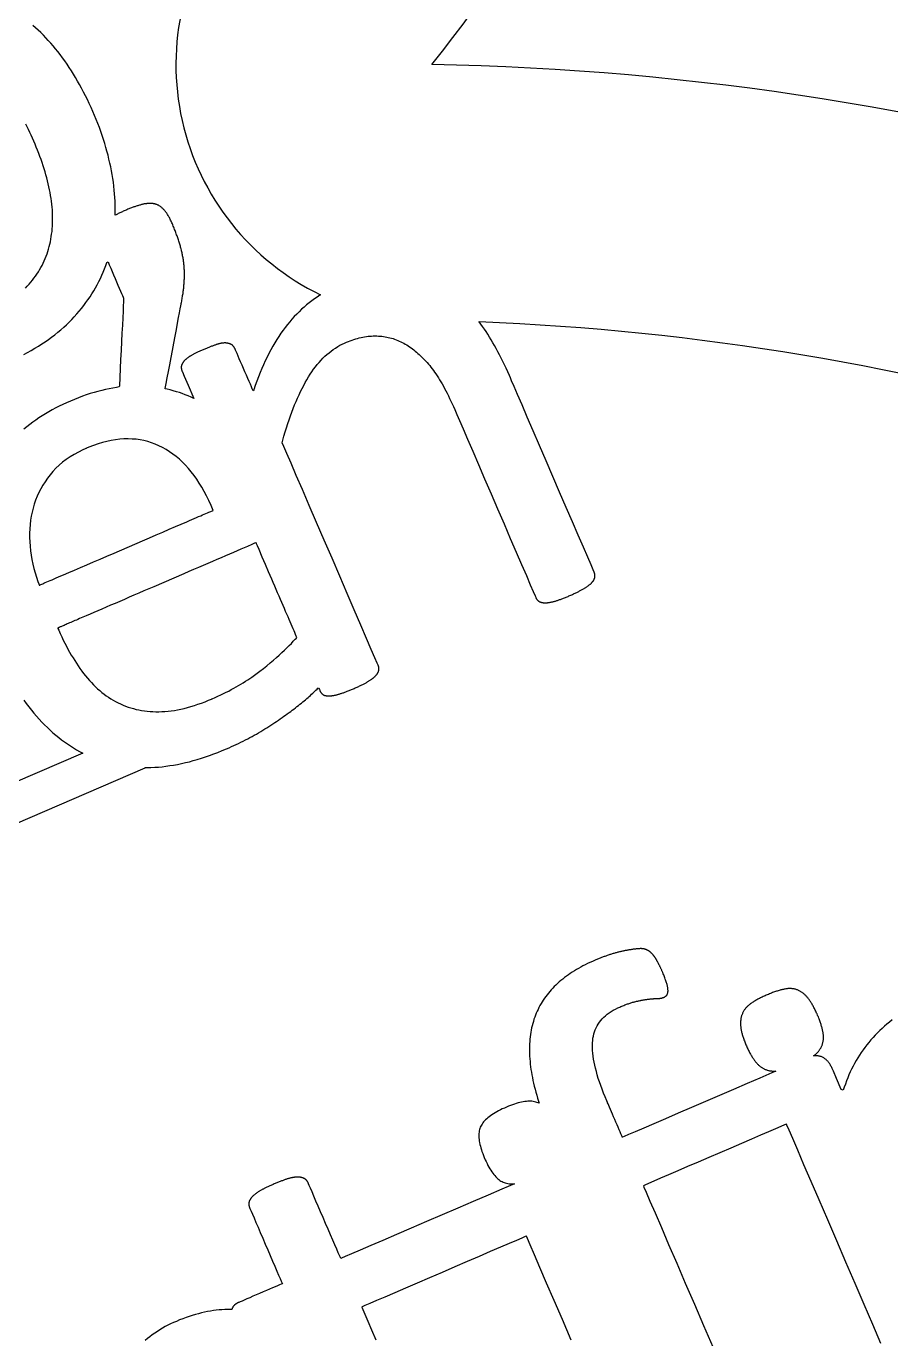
# Model space of a CAD drawing. Header units: millimetres. Extents: x 47 to 159, y 49 to 299.
# Drawn here: x 112.93 to 125.6, y 266.25 to 285.5 of the extents above; entities that cross this region are included whole.
import ezdxf

# ---------------------------------------------------------------- set-up
doc = ezdxf.new("R2010")
doc.units = ezdxf.units.MM

# ---------------------------------------------------------------- blocks, each defined once
blk = doc.blocks.new('angel 01')
for points in [[(13.747, 149.005, 0.318461), (7.102, 157.632, 0.033088), (4.731, 158.018, 0.059314), (5.669, 159.449, 0.04376), (12.089, 158.395, 0.210922), (15.95, 160.403, 0.079784), (19.048, 165.603, 0.246642), (21.181, 166.184, 0.361521), (21.153, 168.841, -0.135806), (23.249, 169.158, 0.212319), (23.99, 172.551, 0.022534), (23.546, 175.18, -0.131755), (26.025, 176.646, 0.436709), (25.283, 179.205, -0.191149), (22.657, 181.706, -0.217566), (25.517, 186.238, 0.179965), (28.928, 194.97, -0.179604), (31.879, 196.335, 0.256284), (32.592, 213.117, 0.279776), (-3.792, 236.142, 0.107865), (-0.255, 243.222, 0.285509), (-1.621, 248.699, 0.169583), (-10.791, 249.609, 0.135734), (-52.014, 225.207, 0.13103)], [(-6.712, 238.495, 0.482896), (-5.422, 232.764), (-5.434, 232.757), (-5.474, 232.731), (-5.513, 232.704), (-5.552, 232.676), (-5.59, 232.646), (-5.627, 232.615), (-5.664, 232.584), (-5.701, 232.551), (-5.737, 232.516), (-5.772, 232.481), (-5.807, 232.444), (-5.841, 232.407), (-5.874, 232.368), (-5.907, 232.328), (-5.94, 232.286), (-5.972, 232.243), (-6.003, 232.199), (-6.033, 232.154), (-6.064, 232.107), (-6.093, 232.058), (-6.122, 232.009), (-6.15, 231.957), (-6.178, 231.905), (-6.205, 231.851), (-6.232, 231.796), (-6.258, 231.739), (-6.283, 231.681), (-6.308, 231.622), (-6.333, 231.561), (-6.356, 231.498), (-6.379, 231.435), (-6.402, 231.37), (-6.41, 231.354), (-6.415, 231.366), (-6.424, 231.387), (-6.436, 231.416), (-6.451, 231.451), (-6.469, 231.491), (-6.488, 231.536), (-6.509, 231.584), (-6.53, 231.633), (-6.552, 231.683), (-6.573, 231.733), (-6.593, 231.781), (-6.613, 231.825), (-6.63, 231.866), (-6.646, 231.902), (-6.658, 231.931), (-6.668, 231.953), (-6.673, 231.965), (-6.675, 231.97), (-6.677, 231.974), (-6.679, 231.978), (-6.681, 231.983), (-6.683, 231.987), (-6.686, 231.99), (-6.688, 231.994), (-6.69, 231.998), (-6.693, 232.001), (-6.696, 232.005), (-6.698, 232.008), (-6.701, 232.011), (-6.704, 232.014), (-6.707, 232.017), (-6.709, 232.02), (-6.712, 232.023), (-6.716, 232.026), (-6.719, 232.028), (-6.722, 232.03), (-6.725, 232.033), (-6.729, 232.035), (-6.732, 232.037), (-6.736, 232.039), (-6.74, 232.041), (-6.744, 232.042), (-6.748, 232.044), (-6.752, 232.046), (-6.756, 232.047), (-6.761, 232.048), (-6.765, 232.05), (-6.77, 232.051), (-6.775, 232.052), (-6.78, 232.053), (-6.785, 232.054), (-6.79, 232.055), (-6.795, 232.056), (-6.801, 232.057), (-6.806, 232.057), (-6.812, 232.058), (-6.818, 232.058), (-6.824, 232.058), (-6.83, 232.058), (-6.836, 232.058), (-6.843, 232.057), (-6.849, 232.057), (-6.856, 232.056), (-6.863, 232.055), (-6.87, 232.054), (-6.878, 232.053), (-6.885, 232.051), (-6.893, 232.049), (-6.9, 232.048), (-6.908, 232.046), (-6.916, 232.044), (-6.925, 232.041), (-6.933, 232.039), (-6.942, 232.036), (-6.95, 232.033), (-6.959, 232.03), (-6.968, 232.027), (-6.978, 232.024), (-6.987, 232.02), (-6.997, 232.017), (-7.007, 232.013), (-7.018, 232.009), (-7.028, 232.005), (-7.039, 232.001), (-7.049, 231.997), (-7.06, 231.992), (-7.072, 231.988), (-7.083, 231.983), (-7.095, 231.978), (-7.107, 231.973), (-7.119, 231.968), (-7.131, 231.963), (-7.144, 231.957), (-7.156, 231.952), (-7.168, 231.946), (-7.18, 231.941), (-7.192, 231.936), (-7.203, 231.931), (-7.214, 231.926), (-7.225, 231.921), (-7.235, 231.916), (-7.245, 231.911), (-7.255, 231.906), (-7.264, 231.901), (-7.273, 231.897), (-7.282, 231.892), (-7.291, 231.888), (-7.299, 231.883), (-7.307, 231.879), (-7.315, 231.875), (-7.322, 231.87), (-7.33, 231.866), (-7.337, 231.862), (-7.344, 231.857), (-7.35, 231.853), (-7.357, 231.849), (-7.363, 231.844), (-7.369, 231.84), (-7.375, 231.835), (-7.381, 231.831), (-7.386, 231.826), (-7.392, 231.822), (-7.397, 231.817), (-7.402, 231.813), (-7.407, 231.808), (-7.411, 231.804), (-7.416, 231.799), (-7.42, 231.794), (-7.424, 231.79), (-7.428, 231.785), (-7.431, 231.78), (-7.435, 231.776), (-7.438, 231.771), (-7.441, 231.767), (-7.444, 231.762), (-7.446, 231.758), (-7.449, 231.754), (-7.451, 231.749), (-7.453, 231.745), (-7.455, 231.741), (-7.457, 231.737), (-7.458, 231.733), (-7.459, 231.729), (-7.46, 231.725), (-7.461, 231.721), (-7.462, 231.717), (-7.463, 231.713), (-7.463, 231.709), (-7.463, 231.705), (-7.463, 231.702), (-7.463, 231.698), (-7.463, 231.694), (-7.463, 231.69), (-7.462, 231.685), (-7.462, 231.681), (-7.461, 231.677), (-7.46, 231.673), (-7.459, 231.669), (-7.458, 231.665), (-7.457, 231.66), (-7.456, 231.656), (-7.454, 231.652), (-7.453, 231.647), (-7.451, 231.643), (-7.449, 231.639), (-7.446, 231.632), (-7.42, 231.57), (-7.363, 231.437), (-7.279, 231.243), (-7.32, 231.262), (-7.362, 231.28), (-7.405, 231.298), (-7.448, 231.314), (-7.491, 231.329), (-7.535, 231.343), (-7.58, 231.356), (-7.625, 231.368), (-7.67, 231.378), (-7.698, 231.384), (-7.697, 231.391), (-7.683, 231.464), (-7.668, 231.548), (-7.65, 231.64), (-7.632, 231.739), (-7.612, 231.843), (-7.592, 231.948), (-7.573, 232.054), (-7.553, 232.157), (-7.535, 232.255), (-7.518, 232.347), (-7.502, 232.43), (-7.489, 232.501), (-7.478, 232.559), (-7.47, 232.601), (-7.465, 232.625), (-7.463, 232.636), (-7.46, 232.653), (-7.457, 232.67), (-7.454, 232.687), (-7.451, 232.703), (-7.448, 232.72), (-7.445, 232.737), (-7.443, 232.753), (-7.44, 232.769), (-7.438, 232.785), (-7.436, 232.801), (-7.434, 232.817), (-7.432, 232.832), (-7.43, 232.848), (-7.428, 232.863), (-7.427, 232.879), (-7.425, 232.894), (-7.424, 232.909), (-7.422, 232.923), (-7.421, 232.938), (-7.42, 232.953), (-7.419, 232.967), (-7.419, 232.982), (-7.418, 232.996), (-7.418, 233.011), (-7.417, 233.025), (-7.417, 233.04), (-7.417, 233.054), (-7.417, 233.068), (-7.417, 233.083), (-7.417, 233.097), (-7.418, 233.111), (-7.418, 233.125), (-7.419, 233.139), (-7.42, 233.154), (-7.421, 233.168), (-7.422, 233.182), (-7.423, 233.196), (-7.424, 233.209), (-7.426, 233.223), (-7.427, 233.237), (-7.429, 233.251), (-7.431, 233.265), (-7.433, 233.279), (-7.435, 233.293), (-7.438, 233.307), (-7.44, 233.322), (-7.443, 233.336), (-7.446, 233.35), (-7.448, 233.364), (-7.451, 233.378), (-7.455, 233.393), (-7.458, 233.407), (-7.462, 233.421), (-7.465, 233.436), (-7.469, 233.45), (-7.473, 233.465), (-7.477, 233.479), (-7.481, 233.494), (-7.485, 233.508), (-7.49, 233.523), (-7.495, 233.538), (-7.499, 233.553), (-7.504, 233.568), (-7.509, 233.583), (-7.515, 233.598), (-7.52, 233.614), (-7.525, 233.629), (-7.531, 233.645), (-7.537, 233.66), (-7.543, 233.676), (-7.549, 233.692), (-7.555, 233.708), (-7.561, 233.724), (-7.568, 233.74), (-7.574, 233.756), (-7.581, 233.773), (-7.588, 233.789), (-7.594, 233.805), (-7.601, 233.819), (-7.607, 233.833), (-7.613, 233.846), (-7.619, 233.859), (-7.625, 233.871), (-7.632, 233.884), (-7.638, 233.896), (-7.644, 233.907), (-7.651, 233.918), (-7.657, 233.929), (-7.663, 233.94), (-7.67, 233.95), (-7.676, 233.959), (-7.683, 233.969), (-7.689, 233.978), (-7.696, 233.986), (-7.702, 233.994), (-7.709, 234.002), (-7.715, 234.01), (-7.722, 234.017), (-7.729, 234.024), (-7.735, 234.03), (-7.742, 234.037), (-7.749, 234.043), (-7.756, 234.048), (-7.763, 234.054), (-7.77, 234.059), (-7.777, 234.064), (-7.785, 234.068), (-7.792, 234.073), (-7.799, 234.077), (-7.807, 234.08), (-7.814, 234.084), (-7.822, 234.087), (-7.829, 234.09), (-7.837, 234.092), (-7.845, 234.094), (-7.853, 234.096), (-7.861, 234.098), (-7.869, 234.1), (-7.877, 234.101), (-7.885, 234.102), (-7.894, 234.103), (-7.903, 234.103), (-7.911, 234.104), (-7.92, 234.104), (-7.929, 234.104), (-7.938, 234.103), (-7.947, 234.103), (-7.956, 234.102), (-7.966, 234.101), (-7.975, 234.1), (-7.985, 234.099), (-7.995, 234.097), (-8.005, 234.096), (-8.015, 234.094), (-8.025, 234.092), (-8.035, 234.089), (-8.045, 234.087), (-8.056, 234.084), (-8.067, 234.081), (-8.078, 234.078), (-8.089, 234.075), (-8.1, 234.071), (-8.111, 234.068), (-8.123, 234.064), (-8.134, 234.06), (-8.146, 234.056), (-8.158, 234.052), (-8.17, 234.047), (-8.182, 234.043), (-8.195, 234.038), (-8.207, 234.033), (-8.22, 234.028), (-8.233, 234.023), (-8.246, 234.018), (-8.259, 234.012), (-8.273, 234.006), (-8.287, 234.001), (-8.3, 233.995), (-8.313, 233.989), (-8.326, 233.983), (-8.339, 233.977), (-8.351, 233.971), (-8.363, 233.965), (-8.375, 233.96), (-8.386, 233.954), (-8.398, 233.948), (-8.409, 233.942), (-8.42, 233.937), (-8.43, 233.931), (-8.432, 233.971), (-8.431, 234.025), (-8.432, 234.08), (-8.434, 234.135), (-8.437, 234.19), (-8.441, 234.245), (-8.446, 234.301), (-8.452, 234.357), (-8.459, 234.414), (-8.467, 234.47), (-8.477, 234.527), (-8.487, 234.583), (-8.498, 234.64), (-8.51, 234.697), (-8.523, 234.754), (-8.537, 234.811), (-8.552, 234.869), (-8.569, 234.926), (-8.586, 234.984), (-8.604, 235.042), (-8.623, 235.1), (-8.643, 235.158), (-8.664, 235.216), (-8.686, 235.275), (-8.71, 235.333), (-8.734, 235.392), (-8.759, 235.452), (-8.785, 235.511), (-8.812, 235.569), (-8.839, 235.626), (-8.867, 235.683), (-8.895, 235.738), (-8.924, 235.793), (-8.953, 235.846), (-8.983, 235.899), (-9.013, 235.951), (-9.043, 236.001), (-9.074, 236.051), (-9.106, 236.1), (-9.138, 236.148), (-9.171, 236.195), (-9.204, 236.241), (-9.237, 236.286), (-9.271, 236.33), (-9.306, 236.373), (-9.341, 236.415), (-9.376, 236.456), (-9.412, 236.496), (-9.448, 236.535), (-9.485, 236.573), (-9.522, 236.61), (-9.56, 236.646), (-9.598, 236.68), (-9.637, 236.714)], [(-12.23, 223.999), (-7.992, 225.825), (-7.994, 225.83), (-7.962, 225.83), (-7.908, 225.832), (-7.853, 225.834), (-7.799, 225.838), (-7.743, 225.843), (-7.688, 225.85), (-7.632, 225.858), (-7.575, 225.867), (-7.519, 225.877), (-7.461, 225.889), (-7.403, 225.902), (-7.345, 225.916), (-7.287, 225.932), (-7.228, 225.949), (-7.168, 225.967), (-7.108, 225.987), (-7.048, 226.008), (-6.987, 226.03), (-6.926, 226.053), (-6.864, 226.078), (-6.802, 226.104), (-6.763, 226.121), (-6.728, 226.137), (-6.693, 226.153), (-6.658, 226.169), (-6.624, 226.185), (-6.59, 226.202), (-6.556, 226.218), (-6.523, 226.235), (-6.49, 226.252), (-6.457, 226.269), (-6.425, 226.287), (-6.393, 226.305), (-6.361, 226.322), (-6.33, 226.34), (-6.299, 226.359), (-6.269, 226.377), (-6.238, 226.396), (-6.209, 226.414), (-6.179, 226.433), (-6.15, 226.452), (-6.122, 226.471), (-6.093, 226.49), (-6.066, 226.508), (-6.038, 226.527), (-6.012, 226.545), (-5.985, 226.564), (-5.959, 226.582), (-5.934, 226.6), (-5.909, 226.618), (-5.884, 226.636), (-5.86, 226.654), (-5.836, 226.671), (-5.813, 226.689), (-5.79, 226.706), (-5.768, 226.724), (-5.746, 226.741), (-5.724, 226.758), (-5.703, 226.775), (-5.683, 226.792), (-5.663, 226.809), (-5.643, 226.825), (-5.624, 226.842), (-5.605, 226.858), (-5.587, 226.874), (-5.57, 226.889), (-5.553, 226.905), (-5.536, 226.92), (-5.52, 226.935), (-5.504, 226.95), (-5.489, 226.965), (-5.474, 226.98), (-5.46, 226.994), (-5.451, 227.001), (-5.446, 226.989), (-5.439, 226.973), (-5.435, 226.964), (-5.433, 226.96), (-5.431, 226.955), (-5.429, 226.951), (-5.427, 226.947), (-5.425, 226.943), (-5.422, 226.939), (-5.42, 226.935), (-5.418, 226.932), (-5.415, 226.928), (-5.412, 226.925), (-5.41, 226.922), (-5.407, 226.919), (-5.404, 226.916), (-5.401, 226.913), (-5.398, 226.91), (-5.395, 226.907), (-5.392, 226.905), (-5.389, 226.903), (-5.385, 226.9), (-5.382, 226.898), (-5.378, 226.896), (-5.375, 226.894), (-5.371, 226.893), (-5.367, 226.891), (-5.362, 226.889), (-5.358, 226.888), (-5.353, 226.887), (-5.349, 226.886), (-5.344, 226.885), (-5.339, 226.884), (-5.333, 226.883), (-5.328, 226.882), (-5.322, 226.882), (-5.317, 226.882), (-5.311, 226.881), (-5.305, 226.881), (-5.299, 226.881), (-5.292, 226.881), (-5.286, 226.882), (-5.279, 226.882), (-5.272, 226.882), (-5.265, 226.883), (-5.258, 226.884), (-5.25, 226.885), (-5.243, 226.886), (-5.235, 226.887), (-5.227, 226.889), (-5.219, 226.89), (-5.211, 226.892), (-5.202, 226.894), (-5.194, 226.896), (-5.185, 226.898), (-5.176, 226.901), (-5.167, 226.903), (-5.157, 226.906), (-5.148, 226.908), (-5.138, 226.911), (-5.128, 226.914), (-5.118, 226.918), (-5.108, 226.921), (-5.097, 226.925), (-5.087, 226.928), (-5.076, 226.932), (-5.065, 226.936), (-5.053, 226.94), (-5.042, 226.945), (-5.03, 226.949), (-5.018, 226.954), (-5.005, 226.959), (-4.993, 226.964), (-4.98, 226.969), (-4.967, 226.975), (-4.954, 226.98), (-4.941, 226.986), (-4.927, 226.992), (-4.913, 226.998), (-4.9, 227.004), (-4.887, 227.01), (-4.874, 227.015), (-4.862, 227.021), (-4.85, 227.027), (-4.838, 227.033), (-4.826, 227.038), (-4.815, 227.044), (-4.804, 227.049), (-4.794, 227.054), (-4.783, 227.06), (-4.773, 227.065), (-4.764, 227.07), (-4.754, 227.075), (-4.745, 227.081), (-4.736, 227.086), (-4.728, 227.091), (-4.72, 227.096), (-4.712, 227.1), (-4.704, 227.105), (-4.696, 227.11), (-4.689, 227.115), (-4.682, 227.12), (-4.675, 227.125), (-4.668, 227.129), (-4.662, 227.134), (-4.656, 227.139), (-4.65, 227.143), (-4.644, 227.148), (-4.639, 227.153), (-4.634, 227.157), (-4.629, 227.162), (-4.624, 227.166), (-4.62, 227.171), (-4.616, 227.175), (-4.612, 227.18), (-4.608, 227.184), (-4.604, 227.188), (-4.601, 227.193), (-4.597, 227.197), (-4.594, 227.201), (-4.591, 227.206), (-4.588, 227.21), (-4.586, 227.214), (-4.583, 227.218), (-4.581, 227.223), (-4.579, 227.227), (-4.577, 227.231), (-4.575, 227.235), (-4.574, 227.239), (-4.572, 227.243), (-4.571, 227.247), (-4.57, 227.251), (-4.569, 227.256), (-4.568, 227.26), (-4.567, 227.264), (-4.567, 227.268), (-4.567, 227.272), (-4.567, 227.276), (-4.567, 227.28), (-4.567, 227.285), (-4.567, 227.289), (-4.568, 227.293), (-4.568, 227.297), (-4.569, 227.302), (-4.57, 227.306), (-4.571, 227.311), (-4.572, 227.315), (-4.574, 227.319), (-4.575, 227.324), (-4.577, 227.328), (-4.579, 227.333), (-4.591, 227.36), (-4.625, 227.439), (-4.678, 227.563), (-4.748, 227.725), (-4.832, 227.92), (-4.927, 228.142), (-5.031, 228.383), (-5.141, 228.638), (-5.254, 228.901), (-5.368, 229.165), (-5.48, 229.425), (-5.587, 229.674), (-5.687, 229.906), (-5.777, 230.114), (-5.854, 230.293), (-5.916, 230.436), (-5.96, 230.538), (-5.983, 230.591), (-5.976, 230.63), (-5.958, 230.693), (-5.94, 230.755), (-5.921, 230.815), (-5.902, 230.874), (-5.883, 230.931), (-5.863, 230.988), (-5.843, 231.042), (-5.823, 231.096), (-5.802, 231.148), (-5.781, 231.199), (-5.759, 231.249), (-5.737, 231.297), (-5.715, 231.344), (-5.692, 231.39), (-5.669, 231.434), (-5.646, 231.477), (-5.623, 231.519), (-5.599, 231.559), (-5.574, 231.598), (-5.549, 231.636), (-5.523, 231.672), (-5.497, 231.707), (-5.47, 231.741), (-5.443, 231.773), (-5.415, 231.804), (-5.387, 231.834), (-5.358, 231.862), (-5.328, 231.889), (-5.298, 231.914), (-5.267, 231.939), (-5.236, 231.962), (-5.204, 231.983), (-5.171, 232.004), (-5.138, 232.023), (-5.104, 232.04), (-5.07, 232.057), (-5.04, 232.07), (-5.013, 232.081), (-4.986, 232.091), (-4.959, 232.1), (-4.933, 232.109), (-4.907, 232.117), (-4.88, 232.125), (-4.854, 232.131), (-4.828, 232.137), (-4.802, 232.143), (-4.776, 232.147), (-4.751, 232.151), (-4.725, 232.155), (-4.7, 232.157), (-4.674, 232.159), (-4.649, 232.16), (-4.624, 232.161), (-4.599, 232.16), (-4.574, 232.159), (-4.549, 232.158), (-4.525, 232.155), (-4.5, 232.152), (-4.476, 232.149), (-4.452, 232.144), (-4.429, 232.14), (-4.405, 232.134), (-4.382, 232.128), (-4.359, 232.121), (-4.336, 232.113), (-4.313, 232.105), (-4.29, 232.096), (-4.268, 232.086), (-4.246, 232.076), (-4.224, 232.065), (-4.202, 232.054), (-4.181, 232.041), (-4.159, 232.028), (-4.138, 232.015), (-4.117, 232.001), (-4.096, 231.986), (-4.076, 231.971), (-4.055, 231.955), (-4.035, 231.939), (-4.015, 231.922), (-3.995, 231.905), (-3.975, 231.887), (-3.955, 231.869), (-3.936, 231.85), (-3.917, 231.83), (-3.897, 231.81), (-3.878, 231.79), (-3.86, 231.769), (-3.841, 231.747), (-3.822, 231.725), (-3.804, 231.702), (-3.786, 231.679), (-3.768, 231.655), (-3.75, 231.63), (-3.731, 231.603), (-3.713, 231.576), (-3.695, 231.548), (-3.677, 231.518), (-3.658, 231.488), (-3.64, 231.456), (-3.622, 231.424), (-3.603, 231.39), (-3.585, 231.355), (-3.567, 231.319), (-3.548, 231.283), (-3.53, 231.245), (-3.511, 231.206), (-3.493, 231.165), (-3.474, 231.124), (-3.455, 231.082), (-3.444, 231.056), (-3.423, 231.008), (-3.386, 230.92), (-3.333, 230.797), (-3.267, 230.645), (-3.191, 230.469), (-3.107, 230.273), (-3.017, 230.064), (-2.923, 229.846), (-2.827, 229.624), (-2.733, 229.404), (-2.641, 229.191), (-2.554, 228.99), (-2.475, 228.806), (-2.405, 228.645), (-2.348, 228.511), (-2.304, 228.411), (-2.277, 228.348), (-2.269, 228.328), (-2.267, 228.323), (-2.265, 228.319), (-2.262, 228.315), (-2.26, 228.311), (-2.258, 228.307), (-2.255, 228.303), (-2.253, 228.299), (-2.25, 228.296), (-2.248, 228.292), (-2.245, 228.289), (-2.242, 228.286), (-2.239, 228.283), (-2.236, 228.28), (-2.233, 228.277), (-2.229, 228.275), (-2.226, 228.272), (-2.223, 228.27), (-2.219, 228.267), (-2.216, 228.265), (-2.212, 228.263), (-2.208, 228.261), (-2.204, 228.26), (-2.2, 228.258), (-2.196, 228.257), (-2.191, 228.255), (-2.187, 228.254), (-2.182, 228.253), (-2.177, 228.251), (-2.173, 228.25), (-2.168, 228.25), (-2.162, 228.249), (-2.157, 228.248), (-2.152, 228.248), (-2.146, 228.247), (-2.14, 228.247), (-2.135, 228.247), (-2.129, 228.246), (-2.122, 228.247), (-2.116, 228.247), (-2.11, 228.247), (-2.103, 228.247), (-2.096, 228.248), (-2.089, 228.249), (-2.082, 228.25), (-2.074, 228.251), (-2.067, 228.252), (-2.059, 228.254), (-2.051, 228.255), (-2.043, 228.257), (-2.034, 228.259), (-2.026, 228.261), (-2.017, 228.263), (-2.008, 228.265), (-1.999, 228.268), (-1.99, 228.27), (-1.98, 228.273), (-1.97, 228.276), (-1.96, 228.279), (-1.95, 228.282), (-1.94, 228.286), (-1.929, 228.289), (-1.918, 228.293), (-1.907, 228.297), (-1.895, 228.301), (-1.884, 228.306), (-1.872, 228.31), (-1.859, 228.315), (-1.847, 228.32), (-1.834, 228.325), (-1.821, 228.33), (-1.808, 228.336), (-1.795, 228.341), (-1.781, 228.347), (-1.767, 228.353), (-1.754, 228.359), (-1.741, 228.365), (-1.728, 228.37), (-1.715, 228.376), (-1.703, 228.382), (-1.691, 228.387), (-1.68, 228.393), (-1.668, 228.398), (-1.657, 228.404), (-1.646, 228.409), (-1.635, 228.414), (-1.625, 228.42), (-1.615, 228.425), (-1.605, 228.43), (-1.596, 228.435), (-1.586, 228.44), (-1.577, 228.445), (-1.569, 228.451), (-1.56, 228.455), (-1.552, 228.46), (-1.544, 228.465), (-1.536, 228.47), (-1.529, 228.475), (-1.521, 228.48), (-1.514, 228.485), (-1.508, 228.49), (-1.501, 228.494), (-1.495, 228.499), (-1.489, 228.504), (-1.483, 228.508), (-1.477, 228.513), (-1.472, 228.518), (-1.467, 228.522), (-1.462, 228.527), (-1.457, 228.531), (-1.453, 228.536), (-1.449, 228.54), (-1.445, 228.544), (-1.441, 228.549), (-1.437, 228.553), (-1.434, 228.558), (-1.43, 228.562), (-1.427, 228.566), (-1.424, 228.57), (-1.422, 228.575), (-1.419, 228.579), (-1.416, 228.583), (-1.414, 228.587), (-1.412, 228.592), (-1.41, 228.596), (-1.408, 228.6), (-1.407, 228.604), (-1.405, 228.608), (-1.404, 228.612), (-1.403, 228.616), (-1.402, 228.62), (-1.402, 228.624), (-1.401, 228.629), (-1.401, 228.633), (-1.4, 228.637), (-1.4, 228.641), (-1.4, 228.645), (-1.4, 228.649), (-1.401, 228.654), (-1.401, 228.658), (-1.402, 228.662), (-1.403, 228.667), (-1.404, 228.671), (-1.405, 228.675), (-1.406, 228.68), (-1.407, 228.684), (-1.409, 228.689), (-1.411, 228.693), (-1.413, 228.697), (-1.426, 228.729), (-1.458, 228.803), (-1.507, 228.917), (-1.57, 229.063), (-1.645, 229.237), (-1.729, 229.433), (-1.821, 229.646), (-1.918, 229.87), (-2.017, 230.1), (-2.116, 230.33), (-2.213, 230.556), (-2.306, 230.771), (-2.392, 230.971), (-2.469, 231.149), (-2.534, 231.301), (-2.586, 231.421), (-2.622, 231.504), (-2.639, 231.544), (-2.655, 231.582), (-2.679, 231.635), (-2.702, 231.686), (-2.726, 231.737), (-2.75, 231.786), (-2.774, 231.835), (-2.798, 231.882), (-2.822, 231.929), (-2.846, 231.974), (-2.871, 232.018), (-2.896, 232.061), (-2.92, 232.104), (-2.945, 232.145), (-2.97, 232.185), (-2.996, 232.224), (-3.021, 232.262), (-3.047, 232.299), (-3.072, 232.335), (-3.098, 232.369), (-3.099, 232.37, -0.126894), (14.958, 226.957)]]:
    blk.add_lwpolyline(points, format="xyb")
for points in [[(-9.747, 232.863), (-9.72, 232.891), (-9.694, 232.919), (-9.669, 232.948), (-9.645, 232.977), (-9.622, 233.007), (-9.599, 233.037), (-9.578, 233.068), (-9.558, 233.099), (-9.539, 233.131), (-9.52, 233.163), (-9.503, 233.195), (-9.487, 233.228), (-9.471, 233.261), (-9.457, 233.295), (-9.443, 233.329), (-9.43, 233.363), (-9.419, 233.398), (-9.408, 233.434), (-9.398, 233.47), (-9.389, 233.506), (-9.381, 233.543), (-9.374, 233.58), (-9.368, 233.617), (-9.363, 233.655), (-9.358, 233.693), (-9.354, 233.731), (-9.352, 233.77), (-9.35, 233.809), (-9.349, 233.849), (-9.349, 233.889), (-9.349, 233.929), (-9.351, 233.969), (-9.353, 234.01), (-9.357, 234.051), (-9.361, 234.093), (-9.366, 234.135), (-9.372, 234.177), (-9.379, 234.22), (-9.387, 234.262), (-9.395, 234.305), (-9.404, 234.349), (-9.414, 234.392), (-9.424, 234.436), (-9.435, 234.48), (-9.447, 234.524), (-9.46, 234.568), (-9.473, 234.612), (-9.487, 234.657), (-9.502, 234.702), (-9.518, 234.747), (-9.534, 234.792), (-9.551, 234.838), (-9.569, 234.883), (-9.588, 234.929), (-9.607, 234.975), (-9.625, 235.018), (-9.644, 235.061), (-9.663, 235.103), (-9.683, 235.145), (-9.703, 235.186), (-9.723, 235.227), (-9.744, 235.267)], [(-9.771, 231.89), (-9.716, 231.919), (-9.662, 231.949), (-9.609, 231.98), (-9.557, 232.011), (-9.507, 232.043), (-9.458, 232.076), (-9.41, 232.109), (-9.363, 232.144), (-9.317, 232.179), (-9.273, 232.214), (-9.229, 232.251), (-9.187, 232.288), (-9.146, 232.325), (-9.107, 232.364), (-9.068, 232.403), (-9.031, 232.443), (-8.995, 232.483), (-8.959, 232.524), (-8.926, 232.565), (-8.893, 232.607), (-8.861, 232.649), (-8.831, 232.692), (-8.801, 232.735), (-8.773, 232.778), (-8.746, 232.823), (-8.72, 232.867), (-8.695, 232.912), (-8.671, 232.958), (-8.649, 233.004), (-8.627, 233.05), (-8.607, 233.097), (-8.588, 233.144), (-8.57, 233.192), (-8.553, 233.24), (-8.537, 233.247), (-8.518, 233.204), (-8.498, 233.157), (-8.477, 233.107), (-8.456, 233.056), (-8.434, 233.005), (-8.413, 232.955), (-8.392, 232.906), (-8.372, 232.86), (-8.355, 232.819), (-8.339, 232.782), (-8.326, 232.752), (-8.317, 232.728), (-8.31, 232.714), (-8.308, 232.708), (-8.309, 232.696), (-8.31, 232.659), (-8.313, 232.6), (-8.317, 232.522), (-8.322, 232.428), (-8.327, 232.321), (-8.333, 232.203), (-8.339, 232.077), (-8.345, 231.947), (-8.352, 231.814), (-8.358, 231.682), (-8.365, 231.553), (-8.371, 231.431), (-8.372, 231.412), (-8.412, 231.406), (-8.466, 231.397), (-8.52, 231.387), (-8.574, 231.375), (-8.63, 231.362), (-8.685, 231.348), (-8.741, 231.332), (-8.798, 231.314), (-8.855, 231.296), (-8.913, 231.275), (-8.971, 231.253), (-9.029, 231.23), (-9.088, 231.206), (-9.144, 231.181), (-9.199, 231.156), (-9.252, 231.13), (-9.304, 231.104), (-9.355, 231.076), (-9.405, 231.048), (-9.454, 231.019), (-9.503, 230.989), (-9.55, 230.959), (-9.596, 230.927), (-9.641, 230.895), (-9.685, 230.862), (-9.727, 230.828), (-9.769, 230.794)], [(-9.771, 226.82), (-9.735, 226.77), (-9.698, 226.721), (-9.66, 226.674), (-9.622, 226.628), (-9.584, 226.583), (-9.545, 226.539), (-9.505, 226.497), (-9.466, 226.456), (-9.425, 226.416), (-9.385, 226.378), (-9.344, 226.341), (-9.302, 226.305), (-9.26, 226.271), (-9.217, 226.238), (-9.175, 226.206), (-9.131, 226.176), (-9.087, 226.147), (-9.043, 226.119), (-8.998, 226.092), (-8.953, 226.067), (-8.908, 226.043), (-8.905, 226.042), (-11.905, 224.749)], [(2.954, 222.128), (2.917, 222.098), (2.88, 222.067), (2.844, 222.036), (2.809, 222.004), (2.774, 221.972), (2.741, 221.938), (2.708, 221.905), (2.675, 221.87), (2.644, 221.835), (2.614, 221.799), (2.585, 221.763), (2.556, 221.726), (2.529, 221.688), (2.502, 221.65), (2.476, 221.612), (2.452, 221.572), (2.428, 221.532), (2.405, 221.491), (2.383, 221.45), (2.362, 221.408), (2.341, 221.366), (2.322, 221.323), (2.304, 221.279), (2.286, 221.234), (2.27, 221.189), (2.254, 221.144), (2.24, 221.097), (2.21, 221.107), (2.14, 221.269), (2.094, 221.375), (2.076, 221.417), (2.071, 221.429), (2.065, 221.441), (2.059, 221.453), (2.053, 221.464), (2.046, 221.475), (2.04, 221.485), (2.033, 221.495), (2.026, 221.505), (2.018, 221.514), (2.011, 221.523), (2.003, 221.531), (1.995, 221.539), (1.987, 221.546), (1.978, 221.553), (1.97, 221.56), (1.961, 221.566), (1.952, 221.572), (1.943, 221.577), (1.933, 221.582), (1.923, 221.586), (1.913, 221.59), (1.903, 221.593), (1.893, 221.596), (1.883, 221.598), (1.872, 221.6), (1.861, 221.601), (1.85, 221.602), (1.838, 221.602), (1.827, 221.602), (1.815, 221.601), (1.803, 221.6), (1.811, 221.606), (1.82, 221.613), (1.828, 221.621), (1.837, 221.628), (1.845, 221.636), (1.853, 221.643), (1.86, 221.651), (1.867, 221.658), (1.874, 221.666), (1.88, 221.674), (1.887, 221.682), (1.893, 221.69), (1.898, 221.698), (1.903, 221.706), (1.908, 221.714), (1.913, 221.722), (1.917, 221.73), (1.921, 221.739), (1.925, 221.747), (1.929, 221.756), (1.932, 221.765), (1.935, 221.773), (1.937, 221.782), (1.939, 221.791), (1.942, 221.801), (1.943, 221.81), (1.945, 221.819), (1.946, 221.829), (1.947, 221.839), (1.948, 221.848), (1.948, 221.858), (1.949, 221.868), (1.949, 221.879), (1.948, 221.889), (1.948, 221.899), (1.947, 221.91), (1.946, 221.921), (1.944, 221.932), (1.943, 221.943), (1.941, 221.954), (1.939, 221.965), (1.936, 221.976), (1.934, 221.988), (1.931, 222), (1.928, 222.012), (1.925, 222.024), (1.921, 222.037), (1.917, 222.049), (1.913, 222.062), (1.909, 222.075), (1.905, 222.088), (1.9, 222.102), (1.895, 222.115), (1.89, 222.129), (1.885, 222.143), (1.879, 222.157), (1.874, 222.172), (1.868, 222.186), (1.861, 222.201), (1.855, 222.216), (1.848, 222.23), (1.842, 222.244), (1.836, 222.258), (1.829, 222.272), (1.823, 222.285), (1.816, 222.298), (1.81, 222.31), (1.803, 222.323), (1.797, 222.335), (1.79, 222.346), (1.784, 222.358), (1.777, 222.369), (1.771, 222.38), (1.764, 222.39), (1.757, 222.4), (1.751, 222.41), (1.744, 222.42), (1.737, 222.429), (1.731, 222.438), (1.724, 222.446), (1.717, 222.455), (1.711, 222.463), (1.704, 222.471), (1.696, 222.478), (1.689, 222.486), (1.682, 222.493), (1.674, 222.5), (1.667, 222.507), (1.659, 222.513), (1.651, 222.52), (1.644, 222.526), (1.636, 222.531), (1.627, 222.537), (1.619, 222.542), (1.611, 222.547), (1.603, 222.552), (1.594, 222.557), (1.585, 222.561), (1.577, 222.565), (1.568, 222.569), (1.559, 222.572), (1.55, 222.575), (1.54, 222.578), (1.531, 222.581), (1.521, 222.583), (1.512, 222.585), (1.502, 222.586), (1.492, 222.587), (1.482, 222.588), (1.472, 222.589), (1.461, 222.589), (1.451, 222.589), (1.44, 222.589), (1.429, 222.588), (1.418, 222.587), (1.407, 222.586), (1.396, 222.584), (1.385, 222.582), (1.373, 222.58), (1.361, 222.577), (1.349, 222.575), (1.337, 222.572), (1.325, 222.568), (1.312, 222.565), (1.299, 222.561), (1.286, 222.557), (1.272, 222.553), (1.259, 222.549), (1.245, 222.544), (1.231, 222.539), (1.217, 222.534), (1.202, 222.529), (1.187, 222.523), (1.172, 222.517), (1.157, 222.511), (1.141, 222.504), (1.126, 222.498), (1.11, 222.491), (1.095, 222.484), (1.08, 222.478), (1.066, 222.471), (1.052, 222.464), (1.038, 222.458), (1.024, 222.451), (1.011, 222.444), (0.998, 222.438), (0.986, 222.431), (0.973, 222.424), (0.961, 222.417), (0.95, 222.411), (0.938, 222.404), (0.927, 222.397), (0.917, 222.39), (0.906, 222.383), (0.896, 222.376), (0.886, 222.37), (0.877, 222.363), (0.868, 222.356), (0.859, 222.349), (0.85, 222.342), (0.842, 222.334), (0.834, 222.327), (0.827, 222.319), (0.819, 222.312), (0.812, 222.304), (0.806, 222.296), (0.799, 222.288), (0.793, 222.28), (0.788, 222.272), (0.782, 222.263), (0.777, 222.255), (0.772, 222.246), (0.768, 222.237), (0.764, 222.228), (0.76, 222.219), (0.756, 222.21), (0.753, 222.201), (0.75, 222.192), (0.747, 222.182), (0.745, 222.172), (0.742, 222.163), (0.74, 222.153), (0.739, 222.143), (0.737, 222.133), (0.736, 222.123), (0.735, 222.113), (0.734, 222.103), (0.733, 222.093), (0.733, 222.083), (0.733, 222.072), (0.733, 222.062), (0.734, 222.051), (0.735, 222.04), (0.736, 222.03), (0.737, 222.019), (0.738, 222.008), (0.74, 221.997), (0.742, 221.986), (0.744, 221.974), (0.746, 221.962), (0.749, 221.951), (0.752, 221.939), (0.755, 221.926), (0.759, 221.914), (0.762, 221.901), (0.766, 221.888), (0.77, 221.875), (0.775, 221.862), (0.78, 221.848), (0.784, 221.835), (0.79, 221.821), (0.795, 221.807), (0.801, 221.793), (0.807, 221.778), (0.813, 221.764), (0.819, 221.749), (0.825, 221.734), (0.832, 221.72), (0.838, 221.706), (0.845, 221.692), (0.852, 221.679), (0.858, 221.666), (0.865, 221.653), (0.871, 221.64), (0.878, 221.628), (0.885, 221.616), (0.892, 221.605), (0.898, 221.594), (0.905, 221.583), (0.912, 221.572), (0.919, 221.562), (0.926, 221.552), (0.933, 221.542), (0.94, 221.532), (0.947, 221.523), (0.954, 221.514), (0.961, 221.506), (0.968, 221.498), (0.975, 221.49), (0.983, 221.482), (0.99, 221.474), (0.998, 221.467), (1.005, 221.46), (1.013, 221.454), (1.021, 221.447), (1.029, 221.441), (1.037, 221.436), (1.045, 221.43), (1.053, 221.425), (1.062, 221.42), (1.07, 221.415), (1.079, 221.411), (1.087, 221.407), (1.096, 221.403), (1.105, 221.4), (1.113, 221.396), (1.122, 221.393), (1.131, 221.391), (1.141, 221.388), (1.15, 221.386), (1.16, 221.384), (1.169, 221.383), (1.179, 221.381), (1.189, 221.38), (1.199, 221.379), (1.21, 221.379), (1.22, 221.379), (1.231, 221.379), (1.241, 221.379), (1.252, 221.379), (1.193, 221.352), (1.018, 221.276), (0.83, 221.195), (0.631, 221.109), (0.425, 221.021), (0.219, 220.932), (0.015, 220.844), (-0.182, 220.759), (-0.367, 220.679), (-0.537, 220.606), (-0.686, 220.542), (-0.811, 220.488), (-0.908, 220.447), (-0.971, 220.419), (-0.997, 220.408), (-0.999, 220.411), (-1.003, 220.421), (-1.01, 220.438), (-1.02, 220.46), (-1.032, 220.488), (-1.045, 220.519), (-1.06, 220.554), (-1.076, 220.591), (-1.093, 220.629), (-1.11, 220.669), (-1.127, 220.708), (-1.143, 220.746), (-1.159, 220.783), (-1.173, 220.817), (-1.187, 220.848), (-1.198, 220.874), (-1.207, 220.896), (-1.214, 220.911), (-1.218, 220.92), (-1.227, 220.941), (-1.251, 221), (-1.274, 221.057), (-1.296, 221.113), (-1.316, 221.167), (-1.334, 221.22), (-1.351, 221.272), (-1.366, 221.323), (-1.38, 221.372), (-1.392, 221.42), (-1.403, 221.466), (-1.413, 221.511), (-1.42, 221.555), (-1.427, 221.598), (-1.432, 221.639), (-1.435, 221.679), (-1.437, 221.718), (-1.437, 221.755), (-1.436, 221.791), (-1.433, 221.826), (-1.429, 221.859), (-1.423, 221.892), (-1.416, 221.923), (-1.406, 221.954), (-1.395, 221.984), (-1.383, 222.013), (-1.368, 222.041), (-1.352, 222.068), (-1.335, 222.094), (-1.315, 222.119), (-1.294, 222.144), (-1.271, 222.167), (-1.247, 222.189), (-1.221, 222.211), (-1.193, 222.231), (-1.163, 222.251), (-1.132, 222.27), (-1.099, 222.288), (-1.065, 222.305), (-1.034, 222.318), (-1.019, 222.325), (-1.005, 222.331), (-0.991, 222.337), (-0.977, 222.342), (-0.963, 222.348), (-0.949, 222.353), (-0.936, 222.358), (-0.923, 222.363), (-0.91, 222.367), (-0.897, 222.372), (-0.884, 222.376), (-0.872, 222.38), (-0.86, 222.383), (-0.848, 222.387), (-0.836, 222.39), (-0.825, 222.394), (-0.814, 222.396), (-0.803, 222.399), (-0.792, 222.402), (-0.781, 222.404), (-0.771, 222.406), (-0.76, 222.409), (-0.75, 222.411), (-0.74, 222.413), (-0.73, 222.415), (-0.721, 222.417), (-0.711, 222.419), (-0.702, 222.42), (-0.692, 222.422), (-0.683, 222.424), (-0.674, 222.425), (-0.665, 222.426), (-0.656, 222.428), (-0.648, 222.429), (-0.639, 222.43), (-0.631, 222.431), (-0.623, 222.432), (-0.615, 222.433), (-0.607, 222.434), (-0.599, 222.435), (-0.592, 222.436), (-0.584, 222.437), (-0.577, 222.437), (-0.57, 222.438), (-0.563, 222.439), (-0.556, 222.439), (-0.549, 222.44), (-0.542, 222.44), (-0.536, 222.441), (-0.529, 222.441), (-0.523, 222.442), (-0.517, 222.442), (-0.51, 222.442), (-0.504, 222.443), (-0.499, 222.443), (-0.493, 222.443), (-0.487, 222.443), (-0.482, 222.443), (-0.477, 222.443), (-0.471, 222.444), (-0.466, 222.444), (-0.461, 222.444), (-0.456, 222.445), (-0.451, 222.445), (-0.446, 222.446), (-0.441, 222.447), (-0.436, 222.447), (-0.431, 222.448), (-0.427, 222.449), (-0.422, 222.45), (-0.417, 222.451), (-0.413, 222.453), (-0.408, 222.454), (-0.404, 222.456), (-0.399, 222.457), (-0.395, 222.459), (-0.39, 222.46), (-0.386, 222.462), (-0.38, 222.465), (-0.374, 222.468), (-0.369, 222.472), (-0.363, 222.476), (-0.359, 222.48), (-0.354, 222.484), (-0.35, 222.489), (-0.347, 222.494), (-0.343, 222.499), (-0.34, 222.505), (-0.338, 222.511), (-0.335, 222.517), (-0.334, 222.524), (-0.332, 222.53), (-0.331, 222.538), (-0.33, 222.545), (-0.329, 222.553), (-0.329, 222.561), (-0.33, 222.569), (-0.33, 222.578), (-0.331, 222.587), (-0.332, 222.596), (-0.334, 222.606), (-0.336, 222.616), (-0.338, 222.627), (-0.341, 222.638), (-0.344, 222.65), (-0.347, 222.662), (-0.351, 222.675), (-0.355, 222.688), (-0.359, 222.701), (-0.364, 222.715), (-0.369, 222.729), (-0.375, 222.744), (-0.38, 222.759), (-0.386, 222.774), (-0.393, 222.79), (-0.4, 222.806), (-0.407, 222.823), (-0.411, 222.832), (-0.414, 222.841), (-0.418, 222.849), (-0.422, 222.858), (-0.426, 222.866), (-0.43, 222.874), (-0.433, 222.883), (-0.437, 222.89), (-0.44, 222.898), (-0.444, 222.906), (-0.448, 222.913), (-0.451, 222.921), (-0.455, 222.928), (-0.458, 222.935), (-0.462, 222.942), (-0.465, 222.949), (-0.468, 222.955), (-0.472, 222.962), (-0.475, 222.968), (-0.478, 222.974), (-0.482, 222.98), (-0.485, 222.986), (-0.488, 222.992), (-0.491, 222.997), (-0.494, 223.003), (-0.498, 223.008), (-0.501, 223.014), (-0.504, 223.019), (-0.507, 223.024), (-0.51, 223.029), (-0.513, 223.034), (-0.516, 223.038), (-0.519, 223.043), (-0.522, 223.047), (-0.525, 223.052), (-0.528, 223.056), (-0.531, 223.06), (-0.534, 223.064), (-0.537, 223.068), (-0.54, 223.072), (-0.543, 223.075), (-0.546, 223.079), (-0.548, 223.082), (-0.551, 223.086), (-0.554, 223.089), (-0.557, 223.092), (-0.56, 223.096), (-0.563, 223.099), (-0.566, 223.102), (-0.569, 223.105), (-0.571, 223.108), (-0.574, 223.11), (-0.577, 223.113), (-0.58, 223.116), (-0.583, 223.118), (-0.586, 223.121), (-0.589, 223.123), (-0.591, 223.126), (-0.594, 223.128), (-0.597, 223.13), (-0.6, 223.132), (-0.603, 223.134), (-0.606, 223.136), (-0.609, 223.138), (-0.612, 223.14), (-0.616, 223.142), (-0.619, 223.144), (-0.622, 223.146), (-0.625, 223.148), (-0.629, 223.15), (-0.632, 223.152), (-0.636, 223.154), (-0.639, 223.155), (-0.643, 223.157), (-0.647, 223.159), (-0.65, 223.16), (-0.654, 223.162), (-0.658, 223.163), (-0.662, 223.165), (-0.666, 223.166), (-0.67, 223.167), (-0.675, 223.169), (-0.679, 223.17), (-0.684, 223.171), (-0.69, 223.171), (-0.695, 223.172), (-0.701, 223.173), (-0.707, 223.173), (-0.713, 223.173), (-0.719, 223.174), (-0.726, 223.174), (-0.733, 223.174), (-0.74, 223.174), (-0.747, 223.173), (-0.754, 223.173), (-0.762, 223.172), (-0.77, 223.172), (-0.778, 223.171), (-0.787, 223.17), (-0.795, 223.17), (-0.804, 223.169), (-0.812, 223.168), (-0.821, 223.167), (-0.83, 223.166), (-0.839, 223.165), (-0.848, 223.163), (-0.857, 223.162), (-0.867, 223.161), (-0.876, 223.159), (-0.886, 223.158), (-0.895, 223.156), (-0.905, 223.155), (-0.915, 223.153), (-0.925, 223.151), (-0.935, 223.149), (-0.946, 223.148), (-0.956, 223.146), (-0.966, 223.144), (-0.977, 223.141), (-0.988, 223.139), (-0.998, 223.137), (-1.009, 223.134), (-1.02, 223.132), (-1.031, 223.129), (-1.042, 223.127), (-1.054, 223.124), (-1.065, 223.121), (-1.076, 223.118), (-1.088, 223.115), (-1.099, 223.111), (-1.111, 223.108), (-1.123, 223.105), (-1.134, 223.101), (-1.146, 223.097), (-1.158, 223.094), (-1.17, 223.09), (-1.182, 223.086), (-1.194, 223.082), (-1.207, 223.078), (-1.219, 223.074), (-1.231, 223.069), (-1.243, 223.065), (-1.255, 223.061), (-1.267, 223.057), (-1.279, 223.052), (-1.291, 223.048), (-1.303, 223.043), (-1.314, 223.039), (-1.326, 223.034), (-1.338, 223.029), (-1.35, 223.025), (-1.362, 223.02), (-1.374, 223.015), (-1.385, 223.01), (-1.397, 223.005), (-1.409, 223), (-1.438, 222.987), (-1.474, 222.971), (-1.508, 222.955), (-1.542, 222.938), (-1.576, 222.921), (-1.608, 222.903), (-1.64, 222.885), (-1.672, 222.867), (-1.702, 222.848), (-1.732, 222.829), (-1.762, 222.81), (-1.79, 222.79), (-1.818, 222.77), (-1.846, 222.749), (-1.872, 222.729), (-1.899, 222.707), (-1.924, 222.686), (-1.949, 222.663), (-1.973, 222.641), (-1.996, 222.618), (-2.019, 222.595), (-2.041, 222.571), (-2.062, 222.547), (-2.083, 222.523), (-2.102, 222.498), (-2.121, 222.473), (-2.14, 222.447), (-2.157, 222.421), (-2.174, 222.395), (-2.19, 222.368), (-2.206, 222.34), (-2.221, 222.313), (-2.235, 222.284), (-2.248, 222.256), (-2.26, 222.227), (-2.272, 222.198), (-2.283, 222.168), (-2.294, 222.138), (-2.303, 222.107), (-2.312, 222.076), (-2.32, 222.044), (-2.328, 222.012), (-2.334, 221.98), (-2.34, 221.947), (-2.345, 221.914), (-2.35, 221.88), (-2.353, 221.846), (-2.356, 221.812), (-2.358, 221.777), (-2.36, 221.741), (-2.36, 221.706), (-2.36, 221.669), (-2.359, 221.633), (-2.358, 221.596), (-2.355, 221.558), (-2.352, 221.52), (-2.348, 221.482), (-2.344, 221.443), (-2.338, 221.404), (-2.332, 221.364), (-2.325, 221.324), (-2.318, 221.283), (-2.309, 221.241), (-2.3, 221.2), (-2.289, 221.157), (-2.278, 221.114), (-2.267, 221.071), (-2.254, 221.027), (-2.241, 220.983), (-2.227, 220.938), (-2.219, 220.906), (-2.235, 220.913), (-2.251, 220.92), (-2.268, 220.925), (-2.286, 220.929), (-2.304, 220.933), (-2.323, 220.935), (-2.342, 220.936), (-2.363, 220.936), (-2.384, 220.936), (-2.406, 220.934), (-2.429, 220.931), (-2.452, 220.928), (-2.476, 220.923), (-2.501, 220.918), (-2.527, 220.911), (-2.553, 220.904), (-2.581, 220.895), (-2.609, 220.885), (-2.637, 220.875), (-2.667, 220.863), (-2.697, 220.851), (-2.728, 220.837), (-2.758, 220.824), (-2.786, 220.81), (-2.814, 220.796), (-2.84, 220.782), (-2.864, 220.768), (-2.888, 220.753), (-2.91, 220.739), (-2.931, 220.724), (-2.951, 220.709), (-2.97, 220.695), (-2.987, 220.679), (-3.003, 220.664), (-3.018, 220.649), (-3.032, 220.633), (-3.044, 220.618), (-3.055, 220.602), (-3.065, 220.586), (-3.073, 220.57), (-3.081, 220.554), (-3.087, 220.537), (-3.092, 220.52), (-3.096, 220.502), (-3.099, 220.483), (-3.101, 220.463), (-3.102, 220.443), (-3.102, 220.421), (-3.101, 220.4), (-3.099, 220.377), (-3.096, 220.353), (-3.092, 220.329), (-3.087, 220.304), (-3.08, 220.279), (-3.073, 220.252), (-3.065, 220.225), (-3.056, 220.197), (-3.045, 220.168), (-3.034, 220.139), (-3.022, 220.109), (-3.008, 220.079), (-2.995, 220.05), (-2.982, 220.022), (-2.968, 219.996), (-2.955, 219.971), (-2.941, 219.947), (-2.927, 219.924), (-2.913, 219.903), (-2.898, 219.882), (-2.884, 219.864), (-2.869, 219.846), (-2.854, 219.829), (-2.839, 219.814), (-2.824, 219.8), (-2.809, 219.788), (-2.794, 219.776), (-2.778, 219.766), (-2.762, 219.757), (-2.746, 219.749), (-2.73, 219.743), (-2.714, 219.738), (-2.696, 219.733), (-2.678, 219.73), (-2.659, 219.727), (-2.64, 219.726), (-2.62, 219.725), (-2.599, 219.726), (-2.581, 219.726), (-2.764, 219.647), (-2.966, 219.56), (-3.183, 219.466), (-3.408, 219.369), (-3.638, 219.27), (-3.868, 219.171), (-4.093, 219.074), (-4.307, 218.982), (-4.507, 218.896), (-4.687, 218.818), (-4.843, 218.751), (-4.969, 218.697), (-5.061, 218.657), (-5.115, 218.634), (-5.126, 218.63), (-5.132, 218.643), (-5.144, 218.672), (-5.162, 218.714), (-5.185, 218.767), (-5.212, 218.83), (-5.243, 218.901), (-5.276, 218.978), (-5.312, 219.06), (-5.348, 219.145), (-5.385, 219.23), (-5.421, 219.314), (-5.456, 219.396), (-5.489, 219.473), (-5.52, 219.543), (-5.547, 219.606), (-5.569, 219.659), (-5.587, 219.7), (-5.599, 219.727), (-5.604, 219.74), (-5.606, 219.743), (-5.607, 219.747), (-5.609, 219.75), (-5.611, 219.754), (-5.613, 219.757), (-5.615, 219.76), (-5.618, 219.764), (-5.62, 219.767), (-5.622, 219.77), (-5.625, 219.773), (-5.627, 219.776), (-5.63, 219.779), (-5.633, 219.782), (-5.636, 219.784), (-5.639, 219.787), (-5.642, 219.79), (-5.645, 219.792), (-5.648, 219.795), (-5.652, 219.797), (-5.655, 219.799), (-5.659, 219.801), (-5.662, 219.803), (-5.666, 219.805), (-5.67, 219.807), (-5.674, 219.809), (-5.678, 219.811), (-5.683, 219.813), (-5.687, 219.814), (-5.692, 219.815), (-5.696, 219.817), (-5.701, 219.818), (-5.706, 219.819), (-5.711, 219.82), (-5.716, 219.821), (-5.721, 219.822), (-5.727, 219.822), (-5.732, 219.823), (-5.738, 219.824), (-5.743, 219.824), (-5.749, 219.824), (-5.755, 219.824), (-5.761, 219.824), (-5.768, 219.824), (-5.774, 219.824), (-5.781, 219.824), (-5.788, 219.823), (-5.795, 219.822), (-5.802, 219.821), (-5.809, 219.82), (-5.817, 219.819), (-5.824, 219.818), (-5.832, 219.816), (-5.84, 219.815), (-5.848, 219.813), (-5.856, 219.811), (-5.865, 219.809), (-5.873, 219.806), (-5.882, 219.804), (-5.891, 219.802), (-5.9, 219.799), (-5.909, 219.796), (-5.919, 219.793), (-5.929, 219.79), (-5.939, 219.786), (-5.949, 219.783), (-5.959, 219.779), (-5.97, 219.775), (-5.981, 219.771), (-5.992, 219.767), (-6.003, 219.763), (-6.015, 219.759), (-6.027, 219.754), (-6.039, 219.749), (-6.051, 219.744), (-6.063, 219.739), (-6.076, 219.734), (-6.089, 219.728), (-6.102, 219.723), (-6.115, 219.717), (-6.127, 219.712), (-6.139, 219.706), (-6.151, 219.701), (-6.163, 219.696), (-6.175, 219.69), (-6.186, 219.685), (-6.197, 219.68), (-6.208, 219.675), (-6.218, 219.67), (-6.229, 219.665), (-6.239, 219.659), (-6.249, 219.654), (-6.258, 219.649), (-6.268, 219.645), (-6.277, 219.64), (-6.285, 219.635), (-6.294, 219.63), (-6.303, 219.625), (-6.311, 219.62), (-6.319, 219.616), (-6.326, 219.611), (-6.334, 219.606), (-6.341, 219.602), (-6.348, 219.597), (-6.355, 219.592), (-6.362, 219.588), (-6.368, 219.583), (-6.375, 219.578), (-6.381, 219.574), (-6.387, 219.569), (-6.392, 219.564), (-6.398, 219.56), (-6.403, 219.555), (-6.408, 219.55), (-6.413, 219.546), (-6.417, 219.541), (-6.422, 219.537), (-6.426, 219.532), (-6.43, 219.528), (-6.434, 219.523), (-6.437, 219.519), (-6.441, 219.514), (-6.444, 219.51), (-6.447, 219.505), (-6.45, 219.501), (-6.453, 219.496), (-6.456, 219.492), (-6.458, 219.488), (-6.46, 219.484), (-6.462, 219.479), (-6.464, 219.475), (-6.466, 219.471), (-6.467, 219.467), (-6.469, 219.463), (-6.47, 219.458), (-6.471, 219.454), (-6.471, 219.45), (-6.472, 219.446), (-6.472, 219.442), (-6.473, 219.438), (-6.473, 219.434), (-6.473, 219.431), (-6.473, 219.427), (-6.473, 219.423), (-6.473, 219.419), (-6.472, 219.415), (-6.472, 219.411), (-6.471, 219.407), (-6.471, 219.403), (-6.47, 219.4), (-6.469, 219.396), (-6.468, 219.392), (-6.467, 219.388), (-6.466, 219.384), (-6.465, 219.381), (-6.463, 219.377), (-6.462, 219.373), (-6.46, 219.369), (-6.453, 219.353), (-6.44, 219.323), (-6.421, 219.279), (-6.397, 219.224), (-6.37, 219.159), (-6.338, 219.087), (-6.305, 219.009), (-6.269, 218.926), (-6.233, 218.842), (-6.196, 218.756), (-6.16, 218.672), (-6.125, 218.592), (-6.092, 218.515), (-6.062, 218.446), (-6.036, 218.385), (-6.014, 218.334), (-5.997, 218.295), (-5.987, 218.27), (-5.982, 218.26), (-5.987, 218.258), (-6, 218.253), (-6.022, 218.243), (-6.051, 218.231), (-6.085, 218.216), (-6.125, 218.199), (-6.169, 218.18), (-6.216, 218.16), (-6.265, 218.139), (-6.315, 218.117), (-6.364, 218.096), (-6.413, 218.075), (-6.459, 218.055), (-6.502, 218.037), (-6.54, 218.02), (-6.573, 218.006), (-6.6, 217.994), (-6.619, 217.986), (-6.629, 217.982), (-6.633, 217.98), (-6.637, 217.978), (-6.641, 217.976), (-6.645, 217.974), (-6.649, 217.972), (-6.653, 217.97), (-6.657, 217.967), (-6.66, 217.965), (-6.664, 217.963), (-6.668, 217.96), (-6.671, 217.957), (-6.674, 217.955), (-6.678, 217.952), (-6.681, 217.949), (-6.684, 217.946), (-6.687, 217.943), (-6.69, 217.94), (-6.693, 217.937), (-6.696, 217.934), (-6.698, 217.931), (-6.701, 217.927), (-6.703, 217.924), (-6.706, 217.92), (-6.708, 217.916), (-6.71, 217.913), (-6.712, 217.909), (-6.714, 217.905), (-6.716, 217.901), (-6.717, 217.896), (-6.719, 217.892), (-6.72, 217.887), (-6.721, 217.883), (-6.745, 217.882), (-6.786, 217.882), (-6.826, 217.881), (-6.867, 217.879), (-6.909, 217.876), (-6.951, 217.871), (-6.993, 217.866), (-7.036, 217.859), (-7.08, 217.851), (-7.123, 217.842), (-7.167, 217.832), (-7.212, 217.82), (-7.257, 217.808), (-7.302, 217.794), (-7.348, 217.779), (-7.394, 217.763), (-7.441, 217.746), (-7.488, 217.728), (-7.535, 217.708), (-7.579, 217.689), (-7.619, 217.67), (-7.659, 217.651), (-7.699, 217.63), (-7.737, 217.608), (-7.776, 217.585), (-7.814, 217.561), (-7.851, 217.536), (-7.888, 217.509), (-7.924, 217.482), (-7.96, 217.454), (-7.995, 217.425)], [(2.792, 217.385), (2.673, 217.66), (2.546, 217.955), (2.413, 218.263), (2.278, 218.576), (2.143, 218.889), (2.012, 219.195), (1.886, 219.488), (1.768, 219.76), (1.663, 220.005), (1.572, 220.217), (1.498, 220.388), (1.444, 220.513), (1.413, 220.585), (1.405, 220.6), (1.379, 220.589), (1.325, 220.566), (1.246, 220.531), (1.145, 220.488), (1.026, 220.437), (0.892, 220.379), (0.746, 220.316), (0.591, 220.249), (0.432, 220.181), (0.271, 220.111), (0.112, 220.043), (-0.042, 219.977), (-0.187, 219.914), (-0.32, 219.856), (-0.438, 219.806), (-0.538, 219.763), (-0.615, 219.73), (-0.667, 219.707), (-0.69, 219.697), (-0.683, 219.678), (-0.65, 219.602), (-0.595, 219.473), (-0.519, 219.298), (-0.427, 219.084), (-0.32, 218.836), (-0.202, 218.562), (-0.076, 218.269), (0.057, 217.962), (0.192, 217.649), (0.327, 217.335)], [(-1.749, 217.434), (-1.878, 217.733), (-1.999, 218.014), (-2.109, 218.27), (-2.207, 218.496), (-2.288, 218.684), (-2.35, 218.828), (-2.39, 218.922), (-2.406, 218.958), (-2.421, 218.951), (-2.471, 218.93), (-2.551, 218.896), (-2.658, 218.85), (-2.787, 218.794), (-2.935, 218.73), (-3.099, 218.659), (-3.273, 218.584), (-3.455, 218.506), (-3.64, 218.426), (-3.824, 218.347), (-4.004, 218.27), (-4.176, 218.196), (-4.335, 218.127), (-4.478, 218.065), (-4.601, 218.012), (-4.701, 217.969), (-4.772, 217.938), (-4.812, 217.921), (-4.818, 217.915), (-4.804, 217.881), (-4.774, 217.812), (-4.73, 217.711), (-4.676, 217.584), (-4.611, 217.435)]]:
    blk.add_lwpolyline(points)
for points in [[(-6.996, 229.602), (-7.027, 229.676), (-7.058, 229.746), (-7.092, 229.814), (-7.126, 229.88), (-7.162, 229.943), (-7.199, 230.003), (-7.237, 230.061), (-7.276, 230.116), (-7.317, 230.168), (-7.358, 230.218), (-7.401, 230.265), (-7.446, 230.31), (-7.491, 230.352), (-7.538, 230.392), (-7.586, 230.429), (-7.635, 230.463), (-7.686, 230.495), (-7.737, 230.524), (-7.79, 230.551), (-7.844, 230.574), (-7.898, 230.594), (-7.954, 230.611), (-8.01, 230.626), (-8.067, 230.637), (-8.125, 230.645), (-8.183, 230.649), (-8.243, 230.651), (-8.303, 230.65), (-8.365, 230.645), (-8.427, 230.638), (-8.49, 230.627), (-8.553, 230.614), (-8.618, 230.597), (-8.683, 230.577), (-8.75, 230.554), (-8.817, 230.528), (-8.851, 230.514), (-8.855, 230.512), (-8.857, 230.511), (-8.862, 230.509), (-8.87, 230.506), (-8.904, 230.49), (-8.97, 230.458), (-9.033, 230.423), (-9.093, 230.386), (-9.149, 230.348), (-9.203, 230.307), (-9.253, 230.264), (-9.301, 230.22), (-9.345, 230.173), (-9.386, 230.124), (-9.424, 230.074), (-9.46, 230.023), (-9.493, 229.971), (-9.524, 229.918), (-9.551, 229.864), (-9.576, 229.809), (-9.599, 229.753), (-9.618, 229.695), (-9.635, 229.637), (-9.65, 229.578), (-9.662, 229.518), (-9.672, 229.457), (-9.679, 229.396), (-9.684, 229.333), (-9.687, 229.27), (-9.687, 229.206), (-9.685, 229.141), (-9.68, 229.076), (-9.673, 229.01), (-9.664, 228.945), (-9.652, 228.88), (-9.639, 228.815), (-9.624, 228.751), (-9.606, 228.687), (-9.587, 228.623), (-9.565, 228.559), (-9.553, 228.527), (-9.547, 228.511), (-9.546, 228.507), (-9.545, 228.505), (-9.544, 228.504), (-9.543, 228.505), (-9.538, 228.507), (-9.531, 228.51), (-9.521, 228.514), (-9.508, 228.52), (-9.494, 228.526), (-9.476, 228.534), (-9.457, 228.542), (-9.435, 228.552), (-9.411, 228.562), (-9.385, 228.573), (-9.357, 228.585), (-9.327, 228.598), (-9.296, 228.612), (-9.262, 228.626), (-9.227, 228.641), (-9.19, 228.657), (-9.112, 228.691), (-9.029, 228.727), (-8.941, 228.765), (-8.848, 228.804), (-8.752, 228.846), (-8.653, 228.888), (-8.552, 228.932), (-8.449, 228.976), (-8.032, 229.156), (-7.93, 229.2), (-7.83, 229.243), (-7.733, 229.285), (-7.639, 229.325), (-7.549, 229.364), (-7.463, 229.401), (-7.383, 229.436), (-7.345, 229.452), (-7.308, 229.468), (-7.273, 229.483), (-7.24, 229.497), (-7.209, 229.511), (-7.179, 229.523), (-7.151, 229.535), (-7.126, 229.546), (-7.102, 229.557), (-7.081, 229.566), (-7.061, 229.574), (-7.044, 229.581), (-7.03, 229.588), (-7.018, 229.593), (-7.008, 229.597), (-7.001, 229.6), (-6.997, 229.602), (-6.996, 229.602)], [(-5.769, 227.738), (-5.778, 227.759), (-5.788, 227.783), (-5.799, 227.809), (-5.811, 227.837), (-5.824, 227.866), (-5.838, 227.898), (-5.852, 227.931), (-5.867, 227.966), (-5.883, 228.002), (-5.899, 228.04), (-5.916, 228.08), (-5.934, 228.121), (-5.952, 228.163), (-5.971, 228.206), (-5.99, 228.251), (-6.01, 228.297), (-6.03, 228.344), (-6.051, 228.392), (-6.072, 228.441), (-6.093, 228.491), (-6.115, 228.542), (-6.137, 228.594), (-6.183, 228.699), (-6.229, 228.807), (-6.276, 228.916), (-6.324, 229.027), (-6.348, 229.083), (-6.36, 229.111), (-6.366, 229.125), (-6.368, 229.128), (-6.369, 229.128), (-6.371, 229.127), (-6.39, 229.119), (-6.409, 229.11), (-6.43, 229.102), (-6.451, 229.093), (-6.472, 229.083), (-6.495, 229.073), (-6.518, 229.063), (-6.542, 229.053), (-6.567, 229.042), (-6.592, 229.032), (-6.645, 229.009), (-6.7, 228.985), (-6.758, 228.96), (-6.817, 228.935), (-6.879, 228.908), (-6.942, 228.881), (-7.007, 228.853), (-7.074, 228.824), (-7.142, 228.795), (-7.211, 228.765), (-7.282, 228.735), (-7.353, 228.704), (-7.425, 228.673), (-7.571, 228.61), (-7.866, 228.483), (-8.013, 228.42), (-8.085, 228.388), (-8.157, 228.358), (-8.228, 228.327), (-8.297, 228.297), (-8.366, 228.267), (-8.433, 228.238), (-8.499, 228.21), (-8.563, 228.182), (-8.626, 228.155), (-8.686, 228.129), (-8.745, 228.104), (-8.801, 228.08), (-8.855, 228.057), (-8.906, 228.035), (-8.931, 228.024), (-8.955, 228.014), (-8.978, 228.004), (-9.001, 227.994), (-9.022, 227.985), (-9.043, 227.976), (-9.063, 227.967), (-9.083, 227.959), (-9.102, 227.951), (-9.119, 227.943), (-9.136, 227.936), (-9.152, 227.929), (-9.167, 227.922), (-9.181, 227.916), (-9.195, 227.91), (-9.207, 227.905), (-9.218, 227.9), (-9.229, 227.896), (-9.238, 227.892), (-9.246, 227.888), (-9.254, 227.885), (-9.26, 227.882), (-9.265, 227.88), (-9.269, 227.878), (-9.272, 227.877), (-9.273, 227.876), (-9.274, 227.876), (-9.271, 227.87), (-9.26, 227.845), (-9.238, 227.796), (-9.216, 227.748), (-9.194, 227.701), (-9.171, 227.655), (-9.147, 227.61), (-9.124, 227.566), (-9.1, 227.523), (-9.075, 227.48), (-9.05, 227.439), (-9.025, 227.398), (-9, 227.359), (-8.974, 227.32), (-8.948, 227.282), (-8.921, 227.245), (-8.894, 227.209), (-8.866, 227.174), (-8.838, 227.14), (-8.81, 227.107), (-8.781, 227.076), (-8.751, 227.045), (-8.721, 227.015), (-8.69, 226.987), (-8.659, 226.96), (-8.627, 226.933), (-8.595, 226.908), (-8.562, 226.884), (-8.528, 226.861), (-8.494, 226.839), (-8.46, 226.818), (-8.425, 226.799), (-8.389, 226.78), (-8.353, 226.763), (-8.316, 226.746), (-8.279, 226.732), (-8.242, 226.718), (-8.203, 226.705), (-8.164, 226.694), (-8.125, 226.684), (-8.085, 226.675), (-8.045, 226.668), (-8.004, 226.662), (-7.963, 226.656), (-7.921, 226.653), (-7.878, 226.65), (-7.835, 226.649), (-7.791, 226.649), (-7.747, 226.65), (-7.703, 226.652), (-7.657, 226.656), (-7.611, 226.662), (-7.564, 226.669), (-7.517, 226.677), (-7.469, 226.687), (-7.42, 226.698), (-7.371, 226.711), (-7.321, 226.725), (-7.271, 226.741), (-7.219, 226.758), (-7.167, 226.776), (-7.115, 226.796), (-7.062, 226.817), (-7.035, 226.828), (-7.021, 226.834), (-7.015, 226.837), (-7.009, 226.839), (-6.967, 226.858), (-6.926, 226.877), (-6.885, 226.896), (-6.845, 226.915), (-6.806, 226.934), (-6.768, 226.953), (-6.73, 226.973), (-6.694, 226.993), (-6.658, 227.013), (-6.623, 227.033), (-6.588, 227.054), (-6.555, 227.074), (-6.522, 227.095), (-6.49, 227.116), (-6.459, 227.137), (-6.428, 227.158), (-6.37, 227.201), (-6.313, 227.242), (-6.259, 227.284), (-6.208, 227.324), (-6.159, 227.364), (-6.112, 227.404), (-6.068, 227.442), (-6.027, 227.481), (-5.988, 227.518), (-5.95, 227.553), (-5.915, 227.587), (-5.882, 227.62), (-5.85, 227.652), (-5.821, 227.682), (-5.794, 227.711), (-5.781, 227.724), (-5.769, 227.738)]]:
    blk.add_lwpolyline(points, close=True)

msp = doc.modelspace()

# ---------------------------------------------------------------- block references
msp.add_blockref('angel 01', (122.661, 48.801))

doc.saveas('drawing.dxf')
